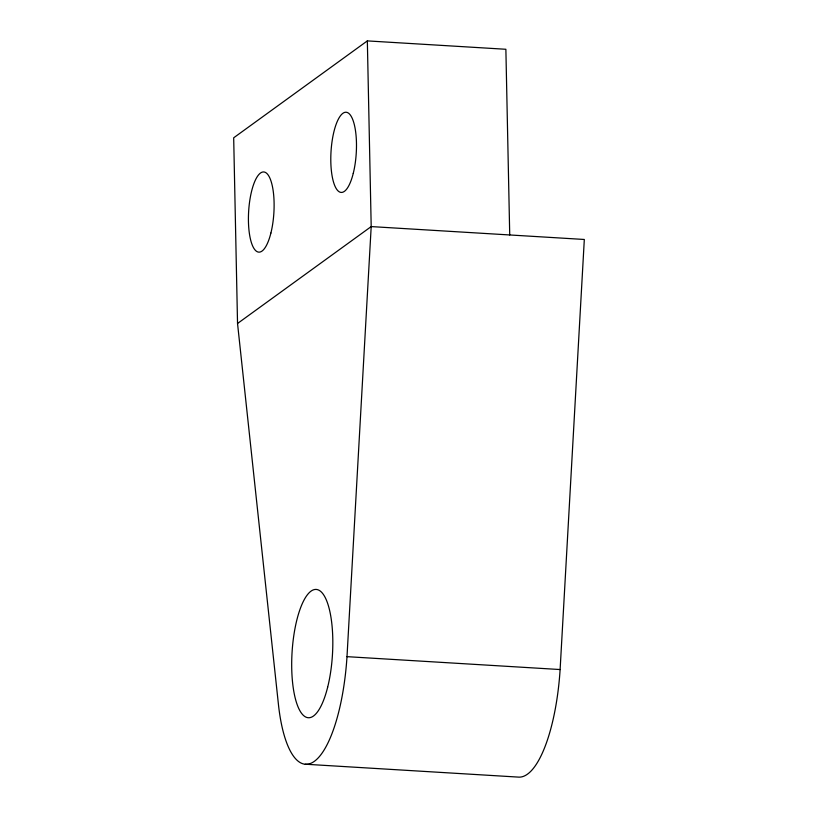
<?xml version="1.0" encoding="UTF-8"?>
<svg xmlns="http://www.w3.org/2000/svg" width="818" height="818" viewBox="0 0 818 818"><rect width="100%" height="100%" fill="white"/><g stroke="black" fill="none" stroke-linecap="round" stroke-linejoin="round"><path stroke-width="1.23" d="M367.343 40.9L233.682 137.802L237.537 323.488L278.631 706.231A110.859 34.888 -86.5 0 0 314.47 761.241A110.859 34.888 -86.5 0 0 346.996 656.66L371.198 226.586L367.343 40.9L505.872 49.274L509.726 234.96M305.237 764.216L518.356 777.1A110.859 34.888 -86.5 0 0 560.115 669.543L584.318 239.469L371.198 226.586L237.537 323.488M346.996 656.66L560.115 669.543M270.891 233.058A40.164 12.638 -86.5 0 0 263.795 171.964A40.164 12.638 -86.5 0 0 249.081 231.126A40.164 12.638 -86.5 0 0 270.891 233.058M353.264 173.344A40.164 12.638 -86.5 0 0 346.157 112.25A40.164 12.638 -86.5 0 0 331.454 171.412A40.164 12.638 -86.5 0 0 353.264 173.344M327.66 687.192A64.264 20.225 -86.5 0 0 316.29 589.441A64.264 20.225 -86.5 0 0 292.752 684.093A64.264 20.225 -86.5 0 0 327.66 687.192"/></g></svg>
